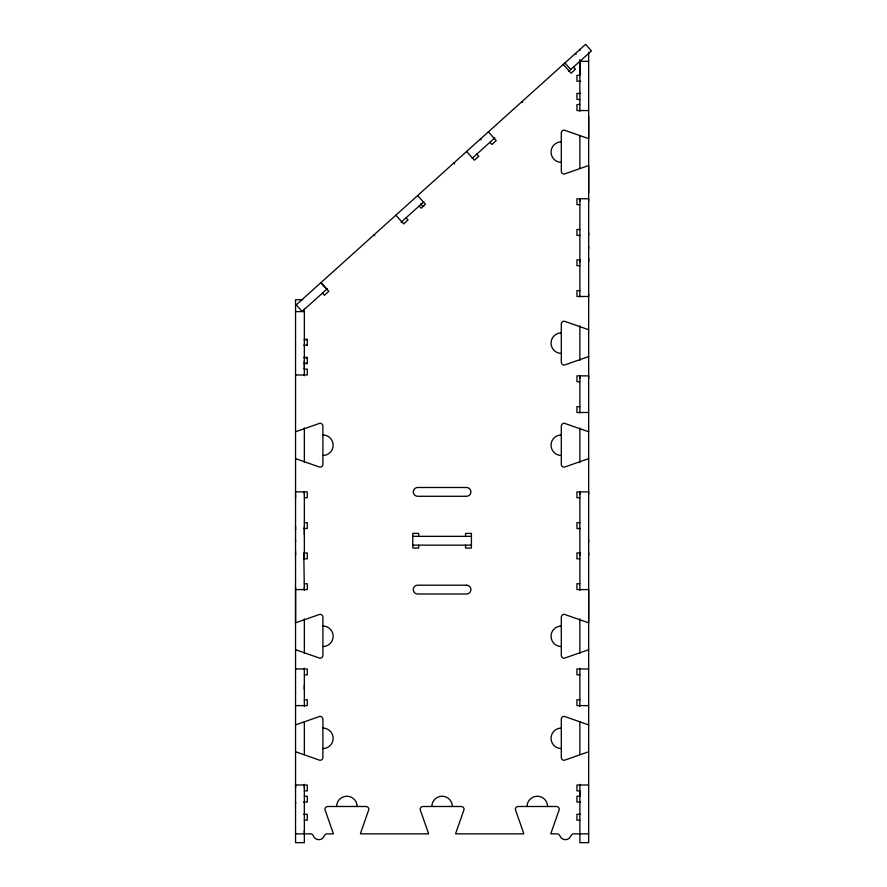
<?xml version="1.0" encoding="UTF-8"?>
<svg xmlns="http://www.w3.org/2000/svg" width="887" height="887" viewBox="0 0 887 887"><rect width="100%" height="100%" fill="white"/><g stroke="black" fill="none" stroke-linecap="round" stroke-linejoin="round"><path stroke-width="1.33" d="M295.548 587.305L295.548 622.663A2.927 2.927 0 0 0 296.38 622.541L319.974 614.292A2.927 2.927 0 0 1 322.901 617.219L322.901 655.327A2.927 2.927 0 0 1 319.974 658.254L296.38 649.994A2.927 2.927 0 0 0 295.548 649.872M295.548 803.578L295.548 801.903M295.548 788.055L295.548 785.006L307.268 785.006L307.268 790.871L304.341 790.871M295.548 494.181L295.548 842.65L304.341 842.65L304.341 784.352M295.548 555.24L295.548 551.426M295.548 541.536L295.548 539.95M295.548 530.049L295.548 526.235M295.548 497.995L295.548 299.728L302.689 299.728M304.341 788.055L304.341 785.006M304.341 689.587L304.341 685.008M304.341 559.065L304.341 491.886L304.341 494.181M304.341 534.639L304.341 526.235M295.548 375.001L307.268 375.001L307.268 369.136L304.341 369.136L304.341 360.832M579.865 555.24L579.865 552.956M579.865 494.181L579.865 491.886L579.865 590.332M579.865 378.15L579.865 375.866M579.865 262.131L579.865 259.836M579.865 201.061L579.865 198.777M579.865 168.319L579.865 135.534M579.865 104.356L576.938 104.688L576.938 110.553L588.658 110.553L588.658 52.222M579.865 99.643L576.938 99.311L576.938 93.445L580.597 93.445M588.658 61.314L579.865 61.314L579.865 75.373L576.938 75.373L576.938 81.238L580.597 81.238M588.658 262.131L588.658 258.317M588.658 248.415L588.658 246.83M588.658 201.061L588.658 198.777L576.938 198.777L576.938 204.631L579.865 204.631M588.658 555.24L588.658 552.956M588.658 541.536L588.658 539.95M588.658 494.181L588.658 491.886L576.938 491.886L576.938 497.751L579.865 497.751M588.658 378.15L588.658 375.866L576.938 375.866L576.938 381.72L579.865 381.72M588.658 235.21L588.658 233.126M588.658 192.911L588.658 116.419M327.358 288.685L302.123 311.404L296.236 304.873L585.575 44.35L591.452 50.881L568.578 71.481M401.146 222.238L423.82 201.826M472.206 158.263L494.802 137.906M580.42 49.45L579.865 50.371M579.865 229.545L576.938 229.545L576.938 235.41L580.42 235.41M580.42 259.836L576.938 259.836L576.938 265.701L579.865 265.701M579.865 290.614L576.938 290.614L576.938 296.48L588.658 296.48L588.658 294.185M295.548 311.603L304.341 311.603M304.341 339.3L307.268 339.3L307.268 345.564M304.341 339.699L307.268 339.699M303.786 345.165L307.268 345.165M303.786 357.372L307.268 357.372L307.268 363.637L304.341 363.637M303.786 357.771L307.268 357.771M304.341 363.238L307.268 363.238M579.865 406.645L576.938 406.645L576.938 412.499L588.658 412.499M295.548 491.886L307.268 491.886L307.268 497.751L304.341 497.751M304.341 522.665L307.268 522.665L307.268 528.53L303.786 528.53M579.865 522.665L576.938 522.665L576.938 528.53L580.42 528.53M412.788 536.347L471.418 536.347M412.788 545.139L471.418 545.139M580.42 552.956L576.938 552.956L576.938 558.821L579.865 558.821M304.341 558.821L307.268 558.821L307.268 552.956L303.786 552.956L304.341 590.332M304.341 583.735L307.268 583.735L307.268 589.589L295.548 589.589M579.865 583.735L576.938 583.735L576.938 589.589L588.658 589.589L588.658 622.663A2.927 2.927 0 0 1 587.826 622.541L564.232 614.292A2.927 2.927 0 0 0 561.305 617.219L561.305 655.327A2.927 2.927 0 0 0 564.232 658.254L587.826 649.994A2.927 2.927 0 0 1 588.658 649.872M295.548 668.975L307.268 668.975L307.268 674.841L304.341 674.841M588.658 668.975L576.938 668.975L576.938 674.841L579.865 674.841M304.341 699.754L307.268 699.754L307.268 705.62L296.092 705.62M579.865 699.754L576.938 699.754L576.938 705.62L588.658 705.62M588.658 785.006L576.938 785.006L576.938 790.871L579.865 790.871L579.865 796.238L576.938 796.238L576.938 802.103L580.597 802.103M304.341 796.238L307.268 796.238L307.268 802.103L303.609 802.103M303.609 814.31L307.268 814.31L307.268 820.176L304.341 820.176M580.597 814.31L576.938 814.31L576.938 820.176L579.865 820.176M295.548 833.858L310.517 833.858A2.927 2.927 0 0 1 313.288 835.809A5.865 5.865 0 0 0 324.343 835.809A2.927 2.927 0 0 1 327.103 833.858L333.279 833.858A2.927 2.927 0 0 0 333.157 833.015L324.908 809.432A2.927 2.927 0 0 1 327.835 806.494L365.943 806.494A2.927 2.927 0 0 1 368.87 809.432L360.621 833.015A2.927 2.927 0 0 0 360.499 833.858L428.499 833.858A2.927 2.927 0 0 0 428.377 833.015L420.116 809.432A2.927 2.927 0 0 1 423.055 806.494L461.151 806.494A2.927 2.927 0 0 1 464.089 809.432L455.829 833.015A2.927 2.927 0 0 0 455.707 833.858L523.707 833.858A2.927 2.927 0 0 0 523.585 833.015L515.336 809.432A2.927 2.927 0 0 1 518.263 806.494L556.371 806.494A2.927 2.927 0 0 1 559.298 809.432L551.049 833.015A2.927 2.927 0 0 0 550.927 833.858L557.103 833.858A2.927 2.927 0 0 1 559.863 835.809A5.865 5.865 0 0 0 570.918 835.809A2.927 2.927 0 0 1 573.689 833.858L588.658 833.858M575.408 53.508L576.14 54.318M573.49 67.068L575.452 69.241L571.095 73.166L563.245 64.452M564.875 62.988L570.762 69.519M521.866 101.706L522.598 102.526M488.371 131.864L496.221 140.578L491.864 144.503L489.901 142.319M480.366 139.082L481.098 139.891M476.829 154.094L478.792 156.267L474.434 160.192L466.595 151.477M453.922 162.886L454.654 163.707M453.822 162.975L454.565 163.796M417.611 195.583L425.461 204.287L421.103 208.212L419.141 206.039M420.726 203.866L423.066 206.449M406.069 217.803L408.031 219.987L403.674 223.901L395.813 215.208M374.026 234.822L374.757 235.643M326.804 289.173L320.928 282.643L328.8 291.324L324.442 295.249L322.491 293.065M579.865 61.314L579.865 111.285M304.341 368.438L304.341 369.136M304.341 587.305L304.341 589.589M304.341 830.809L304.341 833.858M588.658 110.553L588.658 138.494A2.938 2.938 0 0 1 587.826 138.372L564.232 130.112A2.927 2.927 0 0 0 561.305 133.039L561.305 171.147A2.927 2.927 0 0 0 564.232 174.074L587.826 165.825A2.927 2.927 0 0 1 588.658 165.703L588.658 842.65L579.865 842.65L579.865 784.352M579.865 59.629L579.865 61.691M579.865 198.411L579.865 296.846M579.865 325.817L579.865 360.333M579.865 375.5L579.865 412.865M579.865 428.033L579.865 462.548M579.865 618.926L579.865 653.453M579.865 668.244L579.865 706.351M579.865 721.708L579.865 754.438M465.553 536.347L465.553 533.409L471.418 533.409L471.418 548.066L465.553 548.066L465.553 545.139M418.653 536.347L418.653 533.409L412.788 533.409L412.788 548.066L418.653 548.066L418.653 545.139M304.341 308.986L304.341 375.733M304.341 427.911L304.341 462.504M304.341 618.926L304.341 653.453M304.341 668.244L304.341 706.351M304.341 721.708L304.341 754.438M295.548 431.603A2.927 2.927 0 0 0 296.38 431.481L319.974 423.232A2.927 2.927 0 0 1 322.901 426.159L322.901 464.267A2.927 2.927 0 0 1 319.974 467.194L296.38 458.934A2.938 2.938 0 0 0 295.548 458.812M588.658 458.812A2.927 2.927 0 0 0 587.826 458.934L564.232 467.194A2.927 2.927 0 0 1 561.305 464.267L561.305 426.159A2.927 2.927 0 0 1 564.232 423.232L587.826 431.481A2.938 2.938 0 0 0 588.658 431.603M588.658 356.762A2.927 2.927 0 0 0 587.826 356.884L564.232 365.134A2.927 2.927 0 0 1 561.305 362.206L561.305 324.099A2.927 2.927 0 0 1 564.232 321.172L587.826 329.432A2.938 2.938 0 0 0 588.658 329.554M322.901 434.952A10.256 10.256 0 0 1 333.157 445.207A10.256 10.256 0 0 1 322.901 455.474M588.658 724.723A2.927 2.927 0 0 1 587.826 724.601L564.232 716.341A2.927 2.927 0 0 0 561.305 719.279L561.305 757.376A2.927 2.927 0 0 0 564.232 760.314L587.826 752.054A2.927 2.927 0 0 1 588.658 751.932M295.548 751.932A2.927 2.927 0 0 1 296.38 752.054L319.974 760.314A2.927 2.927 0 0 0 322.901 757.376L322.901 719.279A2.927 2.927 0 0 0 319.974 716.341L296.38 724.601A2.927 2.927 0 0 1 295.548 724.723M336.628 806.494A10.256 10.256 0 0 1 346.895 796.238A10.256 10.256 0 0 1 357.151 806.494M431.847 806.494A10.256 10.256 0 0 1 442.103 796.238A10.256 10.256 0 0 1 452.359 806.494M527.055 806.494A10.256 10.256 0 0 1 537.322 796.238A10.256 10.256 0 0 1 547.578 806.494M561.305 455.474A10.256 10.256 0 0 1 551.049 445.207A10.256 10.256 0 0 1 561.305 434.952M561.305 353.414A10.256 10.256 0 0 1 551.049 343.158A10.256 10.256 0 0 1 561.305 332.891M561.305 162.354A10.256 10.256 0 0 1 551.049 152.098A10.256 10.256 0 0 1 561.305 141.831M322.901 626.011A10.256 10.256 0 0 1 333.157 636.267A10.256 10.256 0 0 1 322.901 646.534M322.901 728.072A10.256 10.256 0 0 1 333.157 738.328A10.256 10.256 0 0 1 322.901 748.584M561.305 748.584A10.256 10.256 0 0 1 551.049 738.328A10.256 10.256 0 0 1 561.305 728.072M561.305 646.534A10.256 10.256 0 0 1 551.049 636.267A10.256 10.256 0 0 1 561.305 626.011M466.529 487.495L417.677 487.495A4.402 4.402 0 0 0 413.275 491.886A4.402 4.402 0 0 0 417.677 496.288L466.529 496.288A4.402 4.402 0 0 0 470.93 491.886A4.402 4.402 0 0 0 466.529 487.495M466.529 585.198L417.677 585.198A4.402 4.402 0 0 0 413.275 589.589A4.402 4.402 0 0 0 417.677 593.991L466.529 593.991A4.402 4.402 0 0 0 470.93 589.589A4.402 4.402 0 0 0 466.529 585.198"/></g></svg>
